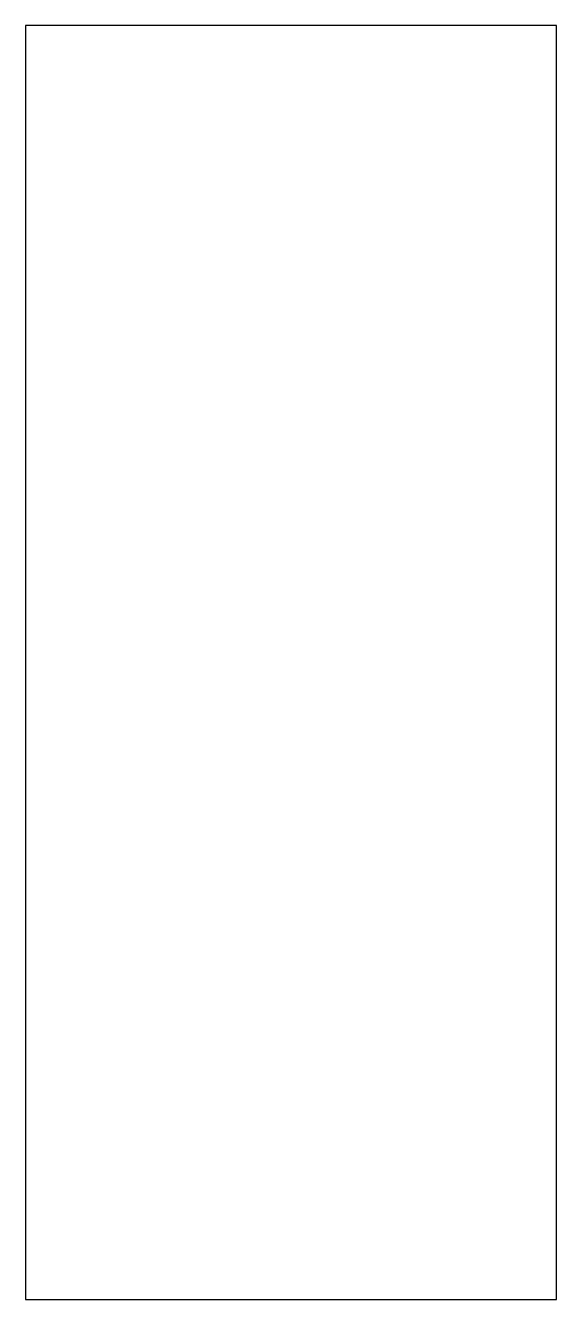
# Model space of a CAD drawing. Header units: millimetres. Extents: x -125 to 125, y -150 to 450.
import ezdxf

# ---------------------------------------------------------------- set-up
doc = ezdxf.new("R2010")
doc.units = ezdxf.units.MM

msp = doc.modelspace()

# ---------------------------------------------------------------- linework, layer by layer
msp.add_lwpolyline([(-125, 450), (-125, -150), (125, -150), (125, 450)], close=True)

doc.saveas('drawing.dxf')
